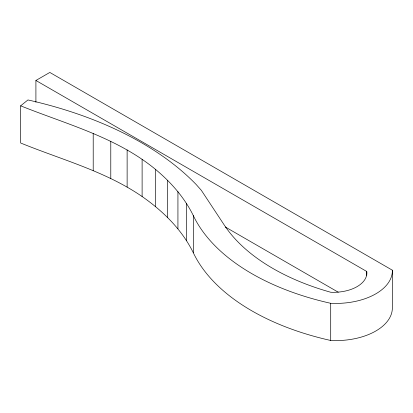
<?xml version="1.0" encoding="UTF-8"?>
<svg xmlns="http://www.w3.org/2000/svg" width="413" height="413" viewBox="0 0 413 413"><rect width="100%" height="100%" fill="white"/><g stroke="black" fill="none" stroke-linecap="round" stroke-linejoin="round"><path stroke-width="0.62" d="M35.91 102.264L35.91 80.473L49.823 72.44L392.35 270.195L392.35 307.37A56.622 32.689 0 0 1 330.705 340.472A227.563 131.38 0 0 1 193.32 252.777C181.973 229.613 163.083 211.12 142.113 196.526C105.33 171.204 61.537 159.692 20.65 142.996L20.65 105.821L27.945 99.946A329.264 190.099 0 0 1 196.139 184.482L201.338 190.321L224.822 225.89A213.913 123.502 0 0 0 330.746 292.259A33.468 19.323 0 0 0 366.739 271.475L366.739 275.321M20.65 105.821C66.648 124.292 116.657 137.312 155.644 169.5C170.987 182.293 184.472 197.574 193.32 215.601A227.563 131.38 0 0 0 330.705 303.297L330.705 340.472M35.91 80.473L366.739 271.475M225.353 227.021L338.242 292.197M193.32 215.601L193.32 252.777M186.521 203.418L186.521 240.588M177.931 191.611L177.931 228.787M167.611 180.28L167.611 217.45M155.644 169.5L155.644 206.67M142.113 159.356L142.113 196.526M127.127 149.919L127.127 187.089M110.782 141.261L110.782 178.437M93.209 133.451L93.209 170.626M392.35 270.195A56.622 32.689 0 0 1 330.705 303.297"/></g></svg>
